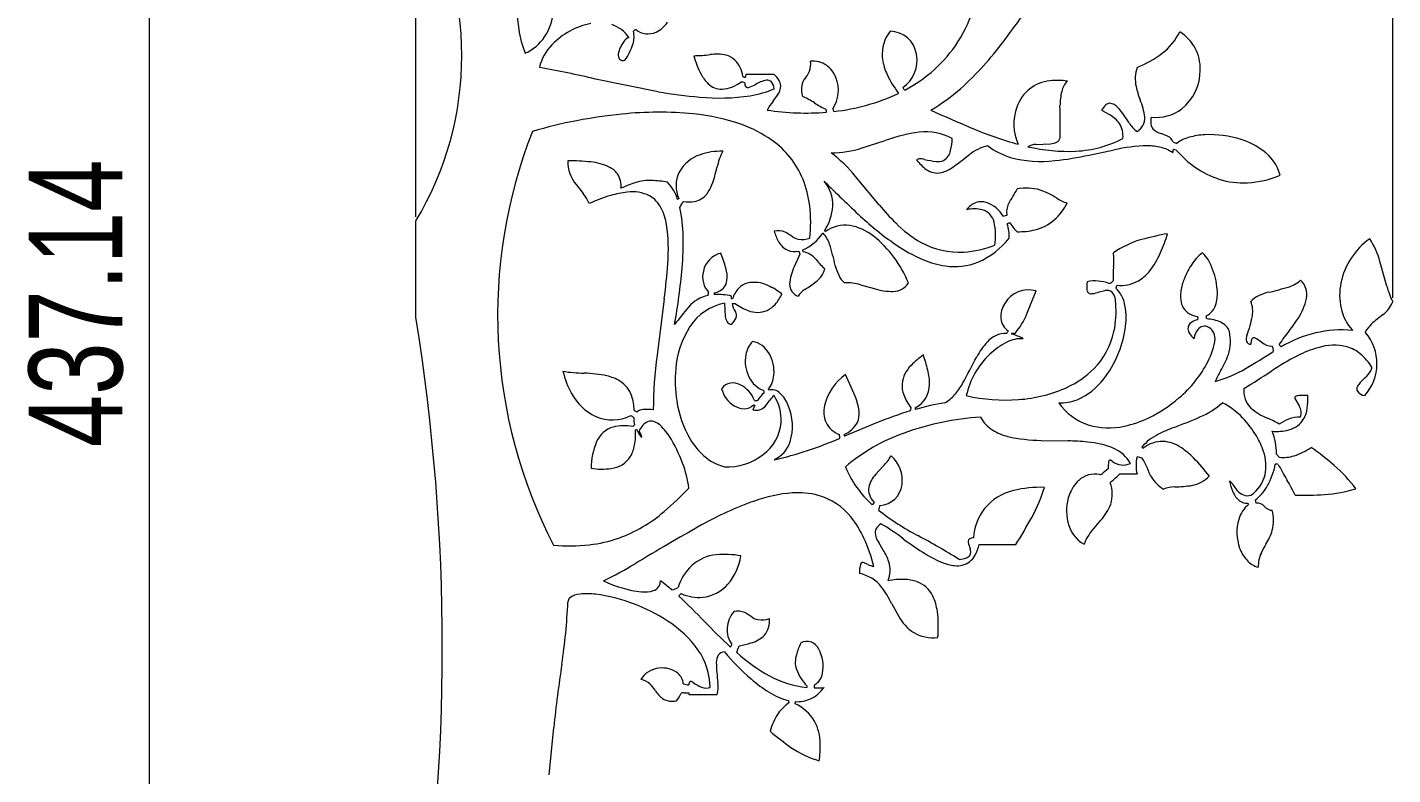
# Model space of a CAD drawing. Header units: millimetres. Extents: x 18 to 851, y 5 to 787.
# Drawn here: x 523.3 to 851.4, y 311.2 to 490.6 of the extents above; entities that cross this region are included whole.
import ezdxf

# ---------------------------------------------------------------- set-up
doc = ezdxf.new("R2010")
doc.units = ezdxf.units.MM
doc.styles.add('SLDTEXTSTYLE0', font='TXT', dxfattribs={"width": 0.75})
doc.dimstyles.new('SLDDIMSTYLE0', dxfattribs={"dimtxt": 22.5, "dimasz": 6, "dimexe": 0, "dimexo": 0.0625, "dimgap": 5.625, "dimtad": 1, "dimrnd": 1e-09, "dimzin": 12, "dimdsep": 46, "dimtxsty": 'SLDTEXTSTYLE0', "dimblk1": 'CLOSED', "dimblk2": 'CLOSED', "dimsah": 1, "dimcen": 0.09, "dimadec": 0, "dimazin": 3, "dimtfac": 1, "dimtofl": 0, "dimtmove": 0, "dimatfit": 3, "dimldrblk": 'CLOSED', "dimfxl": 0, "dimfrac": 2, "dimtolj": 1, "dimtzin": 12, "dimarcsym": 0})

# ---------------------------------------------------------------- blocks, each defined once
blk = doc.blocks.new('_CLOSED')
at = {"color": 0, "linetype": 'ByBlock', "lineweight": -2}
for p, q in [((-1, 0.166667), (0, 0)), ((-1, 0.166667), (-1, -0.166667)), ((0, 0), (-1, -0.166667)), ((0, 0), (-1, 0))]:
    blk.add_line(p, q, dxfattribs=at)
blk = doc.blocks.new('_D_2')
at = {"color": 7, "linetype": 'Continuous', "lineweight": 0}
for p, q in [((631.91, 675.37), (551.67, 675.37)), ((552.67, 238.23), (552.67, 675.37)), ((617.67, 238.23), (551.67, 238.23))]:
    blk.add_line(p, q, dxfattribs=at)
at = {"color": 7, "linetype": 'Continuous', "lineweight": 0, "xscale": 6, "yscale": 6}
for p, rotation in [((552.67, 675.37, 1.6), 90.0000000000004), ((552.67, 238.23, 1.6), 270.0000000000004)]:
    blk.add_blockref('_CLOSED', p, dxfattribs=dict(at, rotation=rotation))
at = {"color": 7, "linetype": 'Continuous', "lineweight": 0, "insert": (523.66, 389.84, 1.6), "char_height": 22.5, "attachment_point": 1, "rotation": 90, "style": 'SLDTEXTSTYLE0'}
blk.add_mtext('437.14', dxfattribs=at)
blk = doc.blocks.new('_D_3')
at = {"color": 7, "linetype": 'Continuous', "lineweight": 0}
for p, q in [((616.67, 445.12), (616.67, 758.37)), ((851.36, 425.71), (851.36, 758.37)), ((616.67, 757.37), (851.36, 757.37))]:
    blk.add_line(p, q, dxfattribs=at)
at = {"color": 7, "linetype": 'Continuous', "lineweight": 0, "xscale": 6, "yscale": 6, "rotation": 180.0000000000004}
blk.add_blockref('_CLOSED', (616.67, 757.37, 1.6), dxfattribs=at)
at = {"color": 7, "linetype": 'Continuous', "lineweight": 0, "xscale": 6, "yscale": 6}
blk.add_blockref('_CLOSED', (851.36, 757.37, 1.6), dxfattribs=at)
at = {"color": 7, "linetype": 'Continuous', "lineweight": 0, "insert": (682.68, 786.37, 1.6), "char_height": 22.5, "attachment_point": 1, "style": 'SLDTEXTSTYLE0'}
blk.add_mtext('234.69', dxfattribs=at)

msp = doc.modelspace()

# ---------------------------------------------------------------- linework, layer by layer
at = {"color": 7, "linetype": 'Continuous', "lineweight": 15}
for p, q in [((695.949, 479.303), (695.807, 478.6)), ((702.786, 479.303), (695.949, 479.303)), ((674.889, 475.153), (659.828, 478.221)), ((702.498, 472.868), (703.593, 474.34)), ((732.155, 475.501), (732.594, 474.775)), ((781.406, 470.758), (783.303, 469.664)), ((788.051, 467.666), (786.522, 469.914)), ((723.9, 461.669), (729.45, 463.454)), ((765.651, 462.509), (769.175, 462.677)), ((797.255, 464.508), (795.754, 465.114)), ((778.449, 459.953), (784.402, 461.196)), ((798.497, 460.503), (798.698, 461.4)), ((798.698, 461.4), (799.287, 461.24)), ((655.168, 452.855), (656.877, 450.719)), ((727.961, 448.018), (722.326, 454.827)), ((679.871, 449.495), (679.549, 449.322)), ((680.1, 447.401), (680.63, 448.323)), ((616.669, 421.024), (616.669, 444.123)), ((714.46, 441.225), (714.492, 441.21)), ((715.093, 441.617), (714.828, 441.783)), ((708.698, 436.887), (708.923, 436.136)), ((709.725, 436.753), (709.672, 437.183)), ((708.923, 436.136), (707.575, 433.09)), ((849.928, 428.465), (848.286, 434.425)), ((723.537, 428.805), (726.743, 427.907)), ((763.456, 421.841), (765.668, 427.32)), ((780.876, 427.093), (782.231, 427.412)), ((676.371, 425.458), (674.617, 411.9)), ((690.803, 424.398), (691.007, 421.183)), ((692.516, 425.398), (692.513, 426.107)), ((692.764, 425.416), (692.516, 425.398)), ((692.631, 424.348), (693.371, 424.349)), ((804.545, 420.94), (804.436, 420.378)), ((806.686, 420.598), (806.544, 421.106)), ((759.808, 416.949), (759.975, 417.281)), ((759.975, 417.281), (760.541, 417.066)), ((822.524, 413.655), (822.65, 412.77)), ((824.573, 413.904), (824.195, 414.344)), ((721.902, 402.75), (719.886, 407.291)), ((701.464, 403.489), (701.375, 403.713)), ((844.762, 406.527), (843.559, 405.316)), ((700.812, 399.862), (701.706, 401.105)), ((827.867, 401.477), (828.907, 399.764)), ((830.952, 402.179), (829.042, 402.201)), ((698.143, 399.88), (697.64, 398.761)), ((697.776, 399.981), (698.143, 399.88)), ((735.602, 399.295), (735.404, 398.517)), ((669.243, 395.185), (668.82, 394.737)), ((669.449, 393.909), (669.662, 394.11)), ((670.849, 392.612), (670.294, 393.633)), ((727.363, 395.645), (719.669, 392.424)), ((670.844, 392.272), (670.958, 392.229)), ((670.958, 392.229), (670.849, 392.612)), ((766.894, 391.448), (773.368, 391.321)), ((824.122, 387.38), (823.41, 388.121)), ((728.892, 385.204), (727.146, 383.292)), ((783.029, 384.582), (781.802, 383.643)), ((784.066, 386.395), (783.542, 386.674)), ((785.817, 383.379), (789.933, 383.379)), ((814.107, 379.352), (813.214, 380.595)), ((726.744, 376.535), (726.308, 376.001)), ((816.508, 376.401), (816.737, 376.041)), ((818.519, 376.323), (818.363, 377.162)), ((779.249, 369.915), (781.252, 372.27)), ((728.983, 365.073), (727.867, 366.893)), ((749.456, 366.62), (749.818, 365.475)), ((752.028, 366.476), (760.839, 366.476)), ((725.244, 361.666), (724.389, 362.032)), ((731.003, 352.222), (732.703, 349.115)), ((693.786, 340.464), (694.129, 341.53)), ((710.643, 332.474), (710.569, 332.099)), ((681.063, 330.842), (682.242, 330.785)), ((682.242, 330.785), (682.258, 330.396)), ((682.258, 330.396), (689.094, 330.396)), ((706.179, 328.957), (706.309, 328.401)), ((707.782, 328.204), (707.854, 328.705)), ((648.711, 311.159), (649.821, 322.524))]:
    msp.add_line(p, q, dxfattribs=at)
for centre, radius, start, end in [((550.704, 483.882), 77.02, 328.92165, 31.07835), ((717.266, 505.9), 35.098, 327.6653, 358.43302), ((937.49, 530.48), 298.849, 185.88477, 187.76383), ((419.968, 741.314), 422.748, 323.0709, 324.64839), ((635.543, 496.076), 14.327, 327.32093, 354.43105), ((663.95, 493.351), 22.801, 188.176, 203.03144), ((662.212, 474.16), 17.754, 101.3188, 136.2769), ((661.155, 483.578), 8.139, 34.65026, 71.46706), ((663.612, 488.323), 5.496, 342.51197, 14.40853), ((669.798, 488.964), 1.128, 101.89063, 139.89405), ((672.498, 493.872), 4.803, 232.37293, 293.18445), ((671.49, 495.584), 6.779, 295.31965, 326.95089), ((737.611, 484.173), 8.909, 141.76144, 184.78877), ((730.51, 483.17), 6.517, 8.84835, 89.08755), ((787.181, 495.944), 14.506, 307.26627, 333.88371), ((794.738, 480.727), 10.387, 358.10468, 58.22885), ((638.323, 494.641), 11.216, 294.45393, 325.82477), ((656.761, 478.811), 10.608, 134.08291, 168.0243), ((672.098, 482.996), 6.887, 142.43028, 170.12737), ((668.7, 485.956), 2.405, 110.7015, 148.98332), ((655.526, 490.822), 13.959, 324.52821, 342.70223), ((718.158, 506.075), 34.444, 297.62495, 326.6254), ((696.118, 533.049), 76.87, 312.03083, 323.49209), ((666.743, 483.893), 1.458, 168.7573, 216.90596), ((666.506, 484.074), 1.407, 228.67885, 286.02744), ((682.933, 520.26), 36.445, 270.82163, 277.05562), ((705.141, 489.763), 22.485, 195.32828, 207.47405), ((688.897, 472.889), 11.301, 78.20988, 97.56529), ((690.079, 479.392), 4.696, 46.21881, 76.103), ((687.753, 477.591), 7.618, 9.73919, 42.9663), ((707.165, 481.686), 4.374, 338.78329, 10.61722), ((712.069, 476.782), 5.741, 55.7066, 96.04502), ((740.739, 484.579), 12.061, 185.46848, 203.87853), ((729.16, 482.712), 7.926, 304.44877, 10.6196), ((780.117, 505.506), 26.394, 291.87508, 306.90023), ((594.564, 197.632), 288.08, 76.90607, 79.63716), ((693.249, 483.585), 9.084, 207.50996, 225.5537), ((698.619, 474.776), 6.153, 30.40293, 47.37146), ((705.774, 482.502), 5.972, 322.73102, 336.31612), ((711.507, 476.241), 6.507, 21.04929, 54.30163), ((749.578, 488.464), 21.716, 203.81252, 216.64948), ((797.961, 478.287), 8.461, 161.20851, 192.7925), ((793.225, 480.333), 11.894, 308.71607, 0.24644), ((690.142, 480.359), 4.606, 225.04381, 271.07048), ((689.538, 484.403), 8.677, 274.55913, 306.74129), ((694.813, 474.62), 2.832, 72.28172, 91.70838), ((695.95, 479.553), 0.963, 224.35138, 261.45008), ((696.974, 477.177), 1.307, 173.8095, 218.47347), ((696.408, 476.9), 0.705, 229.55965, 282.19383), ((695.283, 481.731), 5.665, 282.99499, 300.52123), ((693.083, 498.476), 24.586, 279.09312, 293.24349), ((702.303, 470.174), 7.858, 99.90776, 121.82152), ((701.082, 476.478), 1.443, 45.83557, 95.21819), ((699.864, 475.596), 2.936, 5.64728, 40.76312), ((700.64, 476.551), 3.689, 323.16561, 1.0846), ((701.288, 476.354), 3.052, 5.01312, 30.20569), ((714.673, 475.683), 5.375, 165.39708, 198.42178), ((715.414, 474.87), 6.325, 140.59389, 159.95248), ((710.082, 475.511), 8.102, 326.70222, 22.24663), ((735.142, 476.854), 1.645, 204.34331, 231.98735), ((717.18, 510.503), 46.025, 300.27987, 311.34637), ((769.923, 468.442), 9.386, 95.5417, 161.05897), ((770.91, 462.219), 15.68, 81.62438, 96.93402), ((776.848, 474.134), 5.128, 135.4497, 167.55207), ((811.461, 481.191), 22.269, 192.38759, 200.88165), ((694.022, 584.5), 111.007, 260.07528, 265.27191), ((689.569, 523.815), 50.165, 264.62731, 278.48236), ((712.234, 464.775), 12.66, 140.26466, 151.79859), ((703.929, 459.537), 15.511, 56.7752, 68.65852), ((724.735, 491.129), 22.316, 236.53156, 244.68627), ((711.999, 518.304), 48.155, 276.12037, 295.3203), ((786.822, 471.683), 15.397, 166.6469, 179.52988), ((783.556, 470.645), 1.75, 94.51686, 130.19919), ((783.257, 469.764), 2.631, 38.41678, 86.48506), ((776.847, 467.281), 15.044, 6.79307, 23.38965), ((677.645, 352.765), 117.582, 95.6002, 106.28408), ((675.077, 384.167), 86.081, 84.486, 95.93866), ((678.677, 421.135), 48.938, 70.52362, 84.52164), ((710.419, 531.946), 61.898, 261.31927, 274.55379), ((713.63, 470.277), 1.703, 358.88994, 23.46956), ((718.433, 471.373), 1.61, 191.08227, 216.15226), ((931.91, 894.302), 464.834, 245.6679, 246.99152), ((772.039, 467.448), 11.713, 159.82089, 204.75442), ((114.165, 462.86), 657.321, 0.10447, 0.780117), ((785.378, 468.485), 4.576, 130.17591, 150.22943), ((779.782, 463.216), 7.347, 36.36644, 61.36052), ((776.298, 462.849), 12.428, 34.64506, 43.46702), ((794.477, 479.296), 10.307, 263.83582, 306.89281), ((684.96, 439.197), 29.814, 54.53824, 70.33468), ((785.63, 549.922), 90.675, 247.0142, 254.50264), ((780.978, 464.571), 5.594, 353.32729, 32.44621), ((793.415, 470.769), 6.198, 210.05108, 236.02127), ((788.028, 468.864), 3.763, 300.7494, 2.99571), ((797.671, 467.967), 4.435, 165.89144, 187.67974), ((795.498, 467.709), 2.247, 188.55531, 219.43531), ((796.969, 469.467), 4.52, 224.80868, 254.40156), ((756.625, 421.584), 120.303, 158.52325, 207.36449), ((689.845, 446.019), 21.424, 22.54446, 54.59543), ((742.37, 428.149), 37.594, 97.24639, 110.10183), ((739.187, 452.331), 13.205, 61.36793, 96.77738), ((733.603, 463.979), 11.912, 345.74248, 359.72146), ((768.809, 466.815), 4.155, 275.04974, 295.85281), ((769.84, 464.634), 1.743, 296.62374, 340.69799), ((773.816, 488.788), 27.93, 272.97808, 297.08673), ((796.249, 462.189), 2.528, 20.27897, 66.55111), ((799.524, 464.742), 1.904, 241.67418, 270.93797), ((804.716, 455.753), 8.766, 105.04348, 126.07173), ((807.039, 447.848), 17.003, 92.63044, 105.68695), ((807.442, 440.523), 24.339, 72.01507, 92.78746), ((809.478, 446.339), 18.179, 54.01898, 72.45705), ((687.721, 451.593), 8.879, 107.99236, 151.23174), ((689.873, 446.082), 14.789, 87.9711, 109.32573), ((705.745, 453.215), 17.148, 153.51915, 167.41504), ((716.286, 485.917), 25.415, 270.38978, 287.43315), ((694.058, 431.476), 36.666, 39.55877, 52.34141), ((741.785, 461.66), 3.418, 299.20462, 349.64428), ((671.454, 559.308), 126.369, 305.9242, 308.18157), ((757.073, 450.538), 12.057, 104.47365, 128.48821), ((764.591, 475.981), 17.335, 232.58913, 252.99326), ((766.83, 485.657), 27.251, 254.44287, 277.08881), ((765.785, 458.338), 4.173, 91.82972, 119.50318), ((773.299, 502.233), 41.385, 256.63031, 272.72519), ((761.844, 536.207), 78.041, 276.14115, 282.28461), ((793.387, 421.004), 41.184, 91.40207, 102.60029), ((792.463, 448.496), 13.681, 76.2247, 90.35203), ((793.779, 453.919), 8.1, 54.37136, 76.12894), ((817.019, 476.101), 23.136, 219.96812, 251.33124), ((814.028, 452.327), 10.661, 15.28261, 54.90245), ((661.847, 458.348), 8.647, 178.45977, 219.43612), ((653.74, 415.229), 43.355, 83.41195, 90.71034), ((657.382, 444.862), 13.501, 64.72272, 84.33665), ((660.753, 452.203), 5.425, 36.86732, 63.81071), ((652.008, 465.419), 37.957, 340.64993, 347.11017), ((737.723, 457.919), 1.154, 87.44648, 130.76758), ((745.604, 465.362), 10.849, 217.25845, 234.5307), ((737.712, 453.996), 5.077, 76.32156, 89.29847), ((744.017, 477.911), 19.656, 254.94945, 263.1476), ((741.987, 460.125), 4.487, 233.33557, 283.00481), ((742.033, 461.893), 3.517, 264.09628, 293.81395), ((740.895, 463.602), 8.125, 284.99163, 305.35455), ((660.891, 452.591), 5.087, 353.25817, 34.30344), ((687.928, 399.827), 56.61, 109.00875, 112.85257), ((672.882, 442.301), 11.559, 87.85614, 107.06947), ((672.391, 426.505), 27.361, 80.02564, 88.06717), ((669.322, 446.109), 10.72, 17.44144, 43.24328), ((686.645, 452.609), 7.456, 154.09997, 204.68479), ((680.132, 455.636), 8.181, 321.77218, 340.03207), ((686.721, 444.891), 24.742, 6.72168, 22.18187), ((1055.067, 799.014), 484.851, 225.42046, 226.85875), ((708.349, 448.1), 8.483, 357.2441, 41.01219), ((815.502, 472.635), 19.369, 252.30068, 272.86145), ((815.149, 476.47), 23.218, 273.25782, 293.24504), ((648.522, 444.01), 10.716, 23.74898, 38.76001), ((675.328, 410.611), 41.369, 106.62622, 114.26068), ((669.643, 429.792), 21.362, 95.90821, 106.73674), ((668.71, 441.985), 9.144, 63.40822, 97.96095), ((669.332, 444.048), 7.031, 26.6692, 60.40934), ((682.735, 453.677), 4.925, 280.06252, 320.93318), ((797.282, 428.274), 43.116, 146.90928, 152.3764), ((763.374, 440.353), 11.673, 73.6224, 100.93976), ((760.385, 433.559), 19.058, 57.74151, 70.75818), ((780.252, 465.898), 18.899, 239.13818, 247.83917), ((663.454, 441.071), 13.62, 9.09647, 26.76133), ((645.862, 439.949), 35.039, 0.81334, 12.27985), ((681.553, 447.997), 0.979, 127.42042, 160.57339), ((682.107, 457.204), 8.507, 262.23915, 280.07702), ((676.41, 443.719), 35.12, 353.90984, 6.65197), ((704.948, 448.408), 11.896, 326.15721, 356.54953), ((775.952, 487.944), 62.428, 219.75866, 225.19748), ((753.05, 443.691), 5.177, 110.06337, 142.6832), ((750.828, 438.716), 8.332, 76.53824, 103.15036), ((752.56, 444.644), 4.116, 73.66073, 108.21731), ((751.661, 442.94), 4.034, 13.31991, 74.07854), ((751.253, 441.389), 7.615, 30.05435, 71.11406), ((762.631, 446.343), 4.037, 151.57188, 192.54169), ((760.764, 454.693), 13.871, 312.11454, 333.00215), ((636.746, 437.272), 40.595, 355.17679, 8.43149), ((719.781, 435.116), 8.015, 81.86226, 125.79477), ((718.78, 430.669), 12.564, 51.3832, 80.2173), ((775.092, 500.913), 75.891, 227.19672, 235.25547), ((752, 463.513), 28.216, 224.74889, 240.35473), ((741.792, 440.622), 14.172, 350.50272, 13.24604), ((758.911, 443.275), 2.203, 95.75459, 118.95253), ((759.645, 441.783), 1.898, 96.98488, 119.32941), ((751.751, 440.728), 7.473, 354.35594, 21.26478), ((766.414, 447.687), 8.072, 209.86165, 229.38315), ((762.834, 452.698), 11.004, 283.57767, 311.08277), ((608.56, 438.958), 72.354, 355.11217, 1.17818), ((703.686, 437.53), 4.268, 66.25068, 102.17358), ((712.406, 444.135), 9.923, 194.19503, 210.20579), ((697.553, 426.895), 16.526, 54.373, 61.63429), ((709.446, 443.86), 4.197, 237.31509, 257.49581), ((709.482, 445.364), 5.68, 260.42679, 289.00283), ((705.169, 447.373), 11.141, 293.8426, 326.50711), ((709.414, 436.367), 7.017, 17.97844, 43.63857), ((709.294, 418.823), 27.74, 22.06859, 51.34444), ((744.182, 451.757), 19.067, 293.27581, 321.90486), ((761.642, 457.656), 16.104, 268.28124, 283.55833), ((797.72, 416.66), 23.963, 106.11866, 124.14256), ((813.604, 354.002), 88.594, 100.62689, 104.73674), ((754.722, 454.133), 44.502, 336.75342, 342.93849), ((855.803, 425.8), 17.233, 125.33835, 168.47623), ((830.011, 429.452), 18.939, 15.22209, 33.33078), ((691.294, 430.879), 5.68, 104.05575, 167.80846), ((661.908, 424.741), 30.332, 15.51353, 22.58151), ((708.065, 441.5), 4.847, 209.0971, 245.26984), ((707.696, 441.132), 4.361, 247.65512, 283.28573), ((708.527, 431.222), 5.66, 40.38255, 77.77691), ((653.28, 419.08), 65.751, 12.64416, 17.20893), ((753.217, 469.409), 37.537, 235.28534, 247.14825), ((747.105, 455.22), 18.588, 240.82526, 273.79025), ((746.473, 463.219), 26.612, 274.00829, 290.44492), ((766.766, 434.652), 17.601, 354.88394, 6.00384), ((778.363, 443.842), 18.72, 320.56782, 337.13563), ((811.325, 428.539), 9.742, 125.47139, 149.84183), ((799.621, 430.066), 8.812, 19.30273, 46.63576), ((538.583, 443.256), 138.932, 352.64009, 356.1216), ((717.19, 428.314), 10.735, 153.581, 176.4829), ((723.419, 442.617), 13.102, 216.14442, 229.74455), ((730.905, 436.927), 13.904, 194.38606, 204.74078), ((747.144, 455.159), 22.047, 247.3126, 261.49422), ((746.165, 448.233), 15.052, 261.27727, 291.64039), ((812.259, 430.523), 28.078, 174.76848, 181.64567), ((818.308, 423.568), 18.295, 147.36765, 159.86975), ((526.132, 446.598), 155.134, 349.85425, 354.89487), ((691.606, 430.685), 6.026, 166.62841, 193.48875), ((688.15, 430.237), 3.298, 321.98903, 352.39353), ((683.668, 430.619), 7.795, 353.96526, 16.65712), ((708.626, 434.674), 6.652, 308.85393, 341.98887), ((723.623, 433.545), 5.875, 204.51096, 227.04628), ((779.899, 420.78), 8.956, 68.37984, 102.44007), ((781.971, 432.215), 3.344, 291.54914, 311.62762), ((785.163, 438.361), 9.986, 299.70517, 320.07535), ((813.269, 425.344), 12.952, 159.57585, 172.60731), ((791.486, 426.238), 17.778, 4.73187, 22.28139), ((824.385, 435.026), 7.016, 287.97784, 313.64121), ((825.722, 426.385), 4.999, 349.96661, 45.46416), ((689.785, 430.184), 4.139, 192.63253, 228.11405), ((685.106, 427.023), 1.917, 336.8647, 2.38474), ((688.727, 426.655), 0.392, 152.27211, 206.80935), ((689.08, 411.073), 15.421, 77.13858, 92.61317), ((687.543, 431.02), 4.266, 281.31131, 318.71834), ((699.177, 423.445), 6.708, 137.4975, 162.91726), ((697.525, 424.849), 4.543, 105.92149, 136.46723), ((697.908, 421.845), 7.551, 63.58859, 102.4615), ((695.035, 414.532), 15.393, 51.71908, 66.12185), ((695.728, 430.405), 9.621, 318.89983, 336.80423), ((709.576, 428.971), 3.101, 179.97485, 249.41819), ((714.127, 421.962), 6.977, 125.08786, 143.95348), ((679.652, 475.395), 56.618, 302.55191, 305.83484), ((720.376, 418.326), 10.945, 73.21275, 93.96094), ((731.167, 441.536), 14.329, 252.0149, 270.79959), ((731.211, 431.747), 4.542, 271.97349, 326.58259), ((763.82, 421.009), 6.577, 73.67572, 149.74068), ((783.316, 428.298), 5.485, 167.0667, 187.80167), ((778.91, 427.67), 1.036, 186.491, 285.9239), ((777.543, 436.895), 10.353, 279.17627, 288.77561), ((782.683, 425.428), 2.035, 50.66791, 102.81793), ((782.398, 425.412), 2.238, 16.65108, 45.27873), ((786.251, 427.757), 1.44, 138.00811, 169.11258), ((779.36, 422.486), 7.792, 9.8864, 45.34481), ((786.133, 436.919), 8.254, 263.37431, 298.81608), ((806.196, 426.031), 5.854, 170.36974, 208.15216), ((799.222, 426.789), 10.024, 345.81152, 5.24408), ((824.945, 413.536), 13.904, 104.38486, 114.73965), ((807.101, 491.151), 65.741, 282.64289, 287.20847), ((853.107, 426.3), 14.492, 168.28094, 192.42359), ((872.924, 435.06), 23.923, 196.00212, 205.6378), ((790.641, 333.13), 141.138, 140.21632, 142.38645), ((688.834, 417.712), 8.78, 102.93823, 139.26147), ((693.436, 411.617), 13.049, 101.63958, 146.791), ((698.316, 425.505), 5.802, 191.50101, 213.04508), ((700.727, 433.996), 12.131, 232.67462, 249.86561), ((698.61, 427.915), 5.813, 294.81278, 318.71825), ((763.172, 421.111), 5.97, 147.44882, 183.74906), ((762.037, 422.336), 22.862, 348.00337, 5.17502), ((778.789, 424.288), 6.018, 1.05012, 17.06468), ((770.963, 420.799), 16.356, 350.54752, 10.65661), ((804.906, 425.822), 4.637, 213.40201, 264.85057), ((804.763, 425.248), 4.276, 294.6887, 347.63435), ((821.563, 420.818), 5.874, 114.50975, 137.04606), ((811.426, 422.409), 6.316, 350.19641, 22.44897), ((818.167, 427.979), 12.718, 325.33556, 348.82655), ((850.481, 425.753), 11.81, 192.57345, 221.90646), ((844.697, 427.302), 7.146, 307.86296, 338.72295), ((125.015, 341.642), 498.021, 350.82822, 9.17178), ((693.987, 421.476), 2.994, 185.61125, 211.65189), ((692.659, 420.745), 1.481, 214.51646, 264.33819), ((687.558, 423.816), 6.724, 317.46129, 334.36286), ((692.31, 421.481), 1.43, 336.36229, 36.98782), ((698.76, 428.151), 5.969, 248.27428, 292.54766), ((761.095, 421.018), 3.893, 184.39172, 237.71073), ((747.833, 428.101), 16.831, 319.0278, 338.16468), ((805.434, 416.04), 4.452, 102.95166, 123.03246), ((804.363, 421.039), 0.207, 331.38177, 52.27139), ((806.736, 421.23), 0.228, 144.64986, 212.95995), ((806.507, 412.305), 8.295, 64.62442, 88.75889), ((785.036, 427.962), 33.28, 340.22074, 348.51204), ((793.984, 443.186), 41.277, 322.01006, 327.0664), ((881.155, 378.454), 53.809, 126.58631, 130.40297), ((700.913, 406.917), 21.88, 147.21663, 175.62576), ((758.43, 411.21), 5.905, 88.38253, 138.98344), ((757.578, 418.258), 1.532, 311.66997, 339.74933), ((757.28, 406.472), 10.777, 60.50076, 76.43655), ((766.725, 421.393), 18.081, 315.05405, 347.83726), ((761.422, 422.165), 25.992, 322.16907, 351.03206), ((803.873, 418.279), 1.726, 120.11972, 183.01591), ((804.604, 418.456), 2.469, 186.2455, 213.05382), ((807.625, 420.363), 6.041, 212.58306, 228.30536), ((807.55, 415.515), 3.958, 139.30765, 175.11158), ((806.162, 416.719), 2.12, 66.02783, 139.51513), ((805.912, 416.317), 2.59, 31.62103, 64.58835), ((804.409, 415.404), 4.348, 5.91583, 31.48478), ((808.497, 416.243), 3.885, 19.84331, 66.26478), ((800.69, 415.346), 11.674, 343.62251, 10.93744), ((819.042, 415.702), 2.868, 159.63505, 190.17142), ((875.46, 378.476), 62.773, 141.23508, 144.90441), ((839.289, 389.275), 28.691, 85.19626, 120.85744), ((836.046, 409.866), 11.519, 318.14288, 40.78908), ((850.954, 414.386), 6.878, 132.82877, 154.09458), ((702.235, 410.835), 6.404, 136.94741, 169.53265), ((696.469, 409.551), 5.759, 28.64919, 79.11969), ((767.004, 403.165), 17.66, 137.54309, 151.89497), ((765.665, 400.77), 15.875, 116.16865, 134.37296), ((762.146, 408.294), 7.571, 86.65592, 117.3746), ((790.917, 418.536), 18.018, 332.92954, 351.43347), ((817.148, 415.557), 0.997, 201.26905, 276.62352), ((821.486, 414.3), 4.231, 161.93165, 176.3909), ((818.011, 415.542), 0.552, 76.594, 172.64073), ((814.894, 408.987), 7.798, 50.34012, 65.41143), ((822.648, 418.61), 4.562, 232.4995, 266.65488), ((822.002, 413.695), 0.523, 355.56774, 43.55941), ((824.281, 414.512), 0.189, 163.27263, 242.97728), ((841.377, 386.373), 28.468, 106.34449, 116.91949), ((837.237, 401.711), 12.59, 75.39733, 107.9079), ((837.742, 405.045), 9.243, 50.91972, 73.21744), ((783.576, 397.793), 109.868, 172.62271, 179.49498), ((704.256, 410.487), 8.454, 169.70431, 206.43962), ((694.185, 407.933), 8.545, 354.24339, 30.82932), ((750.78, 394.744), 21.085, 125.28885, 135.78854), ((694.195, 396.928), 46.879, 14.05308, 18.69509), ((368.402, 611.548), 432.126, 331.46069, 332.42082), ((768.086, 397.855), 19.653, 133.47461, 167.2897), ((781.445, 423.586), 28.751, 310.20244, 332.55975), ((793.892, 418.337), 19.063, 327.74575, 340.759), ((700.132, 603.94), 227.061, 300.72171, 302.65515), ((858.155, 353.466), 65.405, 116.97314, 123.25438), ((835.526, 402.482), 12.63, 31.15251, 50.44391), ((670.209, 411.942), 18.598, 192.13135, 209.80266), ((658.218, 448.46), 40.898, 261.29265, 268.44548), ((656.129, 376.094), 31.498, 78.23076, 88.21947), ((660.346, 396.818), 10.35, 58.75076, 77.68113), ((709.04, 405.721), 30.08, 174.53573, 189.12489), ((696.069, 407.719), 6.649, 322.95304, 354.45857), ((727.591, 396.713), 13.087, 126.06708, 166.43628), ((740.653, 404.22), 7.223, 133.6512, 173.63558), ((726.635, 404.959), 13.46, 359.59137, 14.42211), ((763.776, 424.506), 22.367, 295.09755, 314.74652), ((800.169, 435.983), 31.57, 285.74106, 300.36945), ((826.234, 398.472), 18.895, 149.14218, 157.84478), ((741.483, 527.819), 144.387, 300.87129, 304.03133), ((839.644, 412.219), 7.654, 311.95695, 327.77231), ((844.833, 408.918), 1.505, 328.75385, 3.72566), ((662.127, 399.927), 6.769, 18.55678, 57.98683), ((692.816, 402.001), 3.253, 99.83651, 145.34586), ((696.383, 405.291), 6.407, 192.98824, 239.42218), ((692.769, 401.188), 4.051, 62.77205, 97.21844), ((691.632, 398.695), 6.789, 20.24667, 63.86092), ((702.368, 409.27), 6.227, 204.14105, 250.75706), ((702.182, 400.783), 2.8, 46.20271, 104.86202), ((739.951, 404.644), 6.487, 176.67183, 200.65433), ((733.787, 404.883), 6.307, 296.92601, 359.81558), ((732.272, 414.086), 18.135, 319.68852, 330.27525), ((759.221, 434.655), 33.49, 273.81239, 294.7892), ((769.342, 415.697), 15.771, 293.1654, 323.07952), ((821.556, 403.428), 6.004, 175.60445, 224.75226), ((843.852, 403.8), 1.14, 145.88251, 210.55882), ((846.901, 402.16), 4.597, 136.6328, 150.27865), ((665.48, 408.866), 12.97, 208.39483, 244.46034), ((658.059, 398.564), 11.059, 0.69496, 18.54459), ((704.878, 404.759), 25.819, 188.48165, 210.34849), ((698.469, 402.63), 1.653, 253.56878, 280.05443), ((704.889, 397.449), 7.087, 130.0316, 149.9078), ((699.511, 403.11), 0.852, 344.04277, 19.26389), ((705.049, 398.863), 4.026, 124.52601, 146.15673), ((693.449, 396.32), 11.007, 356.96512, 32.15975), ((698.829, 397.037), 7.826, 20.64686, 47.46388), ((708.951, 396.608), 14.334, 7.09108, 25.3694), ((744.982, 406.585), 11.88, 200.85377, 217.85166), ((753.868, 338.44), 62.844, 99.23141, 105.85445), ((740.028, 407.449), 7.926, 298.30619, 320.00197), ((758.264, 442.799), 41.682, 257.03761, 274.38108), ((771.686, 410.87), 10.415, 266.95438, 291.75685), ((782.53, 408.268), 13.809, 214.38198, 251.81725), ((778.627, 426.288), 32.637, 295.65223, 310.91734), ((797.566, 414.86), 19.31, 292.82736, 311.82479), ((803.148, 385.694), 16.479, 42.54884, 63.72402), ((828.205, 401.676), 0.392, 97.92941, 210.40742), ((829.09, 398.91), 3.291, 90.83199, 106.57222), ((817.573, 401.164), 13.418, 351.1343, 4.33748), ((845.279, 405.281), 3.169, 220.55137, 258.10261), ((663.847, 406.503), 10.144, 247.02839, 296.02984), ((667.603, 395.658), 1.865, 40.1707, 68.09136), ((670.268, 399.935), 1.689, 227.07401, 254.5429), ((671.579, 395.709), 3.138, 95.42217, 124.1393), ((672.233, 389.931), 8.953, 80.49057, 96.09335), ((695.672, 403.699), 4.679, 237.00271, 268.10283), ((695.539, 402.111), 3.089, 269.58869, 316.39348), ((698.391, 401.717), 3.05, 255.74534, 322.53135), ((694.263, 394.853), 12.877, 343.12048, 22.57776), ((721.163, 398.306), 6.465, 166.80254, 203.0829), ((718.078, 397.869), 5.123, 335.6313, 5.70021), ((763.648, 306.757), 96.009, 107.10818, 112.20589), ((757.251, 327.614), 69.611, 94.05231, 109.5531), ((737.046, 399.134), 0.422, 162.63967, 214.80331), ((759.605, 400.876), 8.217, 207.7366, 238.15071), ((753.092, 517.677), 131.333, 290.37843, 293.30831), ((826.25, 409.452), 13.613, 228.84893, 248.58164), ((828.923, 389.927), 7.132, 87.42793, 111.47013), ((825.85, 398.007), 3.525, 344.27029, 29.88321), ((823.472, 400.231), 7.445, 331.66468, 351.2369), ((665.787, 388.707), 6.175, 105.97551, 156.87508), ((666.66, 384.271), 10.687, 78.33814, 103.92723), ((673.375, 396.566), 4.357, 176.11638, 198.47588), ((654.299, 393.018), 15.176, 349.58084, 3.36661), ((675.927, 396.839), 6.834, 203.53555, 221.93642), ((674.796, 391.767), 4.874, 125.44397, 157.47626), ((673.125, 393.914), 2.158, 77.52968, 122.37703), ((672.7, 392.345), 3.783, 51.30825, 76.36402), ((667.608, 386.221), 11.747, 31.74348, 50.59635), ((693.694, 396.7), 10.79, 306.46398, 354.88449), ((720.544, 398.387), 5.936, 206.14678, 249.47457), ((717.093, 398.781), 6.41, 292.47769, 331.83381), ((761.994, 404.882), 12.881, 238.52827, 256.25407), ((783.097, 411.381), 16.95, 253.27884, 282.77951), ((781.478, 420.245), 25.954, 281.93652, 295.7545), ((812.447, 358.836), 38.236, 110.87128, 117.20651), ((798.011, 380.139), 24.027, 30.96574, 44.02349), ((810.932, 372.819), 26.099, 59.65694, 66.64159), ((823.442, 405.677), 12.087, 265.08842, 283.99687), ((810.61, 388.64), 12.81, 357.68131, 22.94299), ((831.044, 385.468), 12.063, 113.09413, 125.05337), ((825.053, 399.506), 5.711, 283.28358, 330.53892), ((676.331, 384.369), 17.576, 157.37054, 178.6678), ((650.282, 375.009), 32.382, 19.82756, 32.48663), ((697.018, 400.288), 16.778, 210.73464, 228.37384), ((684.27, 470.076), 85.309, 282.52271, 293.63866), ((699.816, 393.253), 7.099, 294.5681, 342.46179), ((715.793, 392.336), 2.714, 351.29344, 10.43586), ((720.271, 392.833), 0.728, 178.00801, 214.17334), ((749.341, 350.224), 45.658, 109.69427, 130.21895), ((767.126, 428.264), 36.817, 257.14131, 269.63883), ((772.142, 330.985), 60.348, 84.37056, 88.83623), ((776.468, 370.867), 20.238, 67.60162, 85.48258), ((799.997, 382.46), 11.537, 115.8566, 140.43537), ((796.092, 383.833), 7.37, 89.64667, 128.22772), ((795.626, 382.6), 8.618, 54.76546, 86.59808), ((803.063, 383.107), 18.168, 18.22655, 31.13824), ((662.866, 390.992), 6.344, 276.85531, 326.87779), ((661.326, 391.706), 8.028, 328.61633, 349.71791), ((693.961, 396.844), 12.172, 228.35977, 254.96604), ((691.388, 399.45), 14.374, 267.66927, 307.34207), ((720.021, 394.163), 12.608, 314.71957, 329.21962), ((725.783, 381.837), 7.759, 352.28315, 49.19946), ((780.83, 381.542), 8.707, 30.17683, 67.37184), ((798.47, 385.398), 8.772, 166.1065, 193.30856), ((788.96, 381.734), 5.856, 67.73938, 80.22522), ((791.545, 390.24), 0.618, 224.33447, 268.7564), ((783.041, 381.637), 9.831, 21.66364, 34.13453), ((790.023, 373.878), 18.98, 44.74716, 56.14073), ((773.939, 357.983), 41.593, 36.65831, 44.70009), ((810.434, 385.307), 10.481, 348.10627, 19.40427), ((824.947, 396.915), 9.571, 265.05537, 286.54232), ((823.416, 401.529), 14.431, 287.15235, 305.40853), ((786.875, 326.648), 77.461, 49.35176, 54.57259), ((661.454, 399.785), 15.247, 259.82211, 278.17936), ((657.912, 377.06), 24.518, 6.79314, 21.36516), ((742.759, 394.509), 24.762, 202.36279, 228.36783), ((790.283, 385.182), 7.279, 170.59313, 184.72623), ((783.417, 386.385), 0.315, 66.6077, 182.43018), ((786.597, 389.638), 4.115, 232.02879, 295.30815), ((808.389, 390.937), 17.175, 199.28216, 209.05238), ((806.725, 388.75), 16.701, 330.73668, 349.61267), ((823.409, 384.529), 1.236, 67.54994, 101.9744), ((879.598, 414.075), 62.539, 207.0118, 210.87005), ((814.914, 359.621), 34.18, 36.24926, 49.00764), ((732.029, 378.695), 6.706, 136.72538, 167.20646), ((727.806, 381.505), 5.709, 273.71421, 352.86373), ((781.748, 375.573), 8.547, 132.87809, 160.64685), ((779.783, 377.638), 5.697, 78.12565, 132.52721), ((780.653, 384.854), 1.669, 280.40228, 313.49998), ((783.945, 381.123), 0.465, 120.9273, 169.38825), ((776.282, 378.48), 7.705, 342.20433, 20.74097), ((771.089, 397.998), 20.752, 307.44521, 315.213), ((801.397, 387.807), 9.565, 213.00314, 237.52409), ((798.14, 413.885), 33.63, 271.48245, 278.50177), ((801.51, 388.797), 8.328, 281.08832, 314.09337), ((825.201, 384.315), 13.314, 191.46267, 202.98774), ((809.871, 378.353), 4.025, 33.84417, 55.47707), ((812.489, 385.225), 8.46, 304.49009, 345.78637), ((812.152, 385.446), 10.354, 306.85728, 332.00262), ((772.239, 349.899), 62.539, 27.0118, 30.87005), ((621.137, 438.837), 84.865, 310.55945, 316.07145), ((709.795, 343.941), 34.986, 94.41465, 109.69194), ((708.449, 359.884), 18.987, 75.08067, 94.06827), ((709.181, 363.437), 15.366, 38.39543, 74.3071), ((729.129, 379.597), 3.686, 170.90357, 198.27852), ((731.027, 380.319), 5.716, 199.18375, 221.45784), ((763.239, 366.764), 12.969, 103.33936, 140.21538), ((766.567, 354.512), 25.661, 87.52303, 104.25663), ((731.893, 390.925), 37.37, 331.20788, 343.23969), ((784.401, 374.475), 11.415, 159.86207, 193.50642), ((799.641, 369.568), 10.717, 93.37769, 108.38749), ((817.825, 381.004), 5.234, 201.14849, 231.45729), ((816.529, 381.208), 3.051, 217.46819, 284.25042), ((829.898, 455.785), 77.507, 268.56441, 273.78227), ((832.55, 412.546), 34.188, 274.12649, 286.88225), ((653.717, 400.424), 34.498, 289.81073, 310.93384), ((726.596, 296.987), 84.855, 109.68997, 119.1094), ((731.746, 374.017), 3.994, 153.36511, 170.05939), ((768.078, 426.443), 65.559, 232.10689, 241.98623), ((763.451, 367.262), 12.823, 142.53114, 176.42348), ((772.226, 380.465), 12.191, 317.76061, 339.14582), ((821.197, 370.525), 7.094, 128.95652, 164.22021), ((816.169, 379.071), 2.692, 233.38703, 277.22672), ((818.867, 374.075), 2.275, 41.39207, 98.8055), ((822.506, 377.108), 2.464, 218.34157, 268.41997), ((812.391, 372.278), 10.322, 346.40773, 13.25659), ((949.284, -100.152), 540.167, 119.25378, 121.21277), ((702.882, 358.208), 23.551, 24.53057, 38.84884), ((730.363, 368.322), 3.661, 122.35402, 145.88297), ((704.021, 329.445), 48.539, 52.0942, 59.84405), ((639.536, 442.358), 143.082, 327.97149, 330.97067), ((781.336, 373.6), 8.231, 192.56957, 239.81056), ((824.959, 369.361), 11.031, 163.71498, 199.98213), ((654.722, 398.918), 32.743, 276.35873, 289.05), ((688.745, 351.716), 39.108, 13.97474, 24.58462), ((729.048, 369.268), 2.042, 147.13952, 179.43657), ((731.909, 369.697), 4.92, 184.76993, 214.7549), ((780.594, 431.046), 78.696, 233.5517, 238.21006), ((650.079, 205.219), 185.168, 58.36329, 61.90311), ((750.375, 367.043), 1.011, 133.85693, 204.69636), ((750.668, 366.21), 1.852, 90.47953, 122.48178), ((787.882, 362.42), 11.433, 139.03496, 159.16811), ((809.986, 373.545), 12.975, 327.39373, 343.46307), ((653.618, 409.712), 43.594, 264.95496, 276.22952), ((718.347, 358.368), 12.573, 18.13585, 32.23007), ((752.997, 386.476), 26.273, 238.1614, 248.12576), ((748.068, 364.697), 1.915, 332.59981, 23.95226), ((742.174, 368.759), 10.115, 331.33754, 346.95551), ((822.675, 368.458), 8.576, 199.5288, 222.00967), ((827.734, 360.868), 8.714, 155.60402, 179.31639), ((838.926, 355.551), 21.105, 148.57997, 155.00939), ((622.221, 440.556), 91.764, 295.51509, 300.91038), ((691.822, 352.29), 12.712, 134.30741, 162.36407), ((689.758, 353.767), 10.223, 95.04428, 131.81094), ((690.93, 343.293), 20.76, 79.34966, 95.72495), ((681.647, 365.641), 13.263, 318.93456, 351.56615), ((728.711, 360), 5.462, 161.31907, 185.77291), ((724.097, 361.488), 0.618, 61.80786, 154.93275), ((727.871, 366.867), 5.827, 243.20774, 258.35954), ((723.913, 360.263), 6.693, 337.86593, 17.5437), ((747.357, 372.408), 11.117, 248.08391, 263.35227), ((746.769, 366.21), 4.894, 261.79852, 306.60631), ((746.907, 368.923), 6.061, 272.81654, 289.46965), ((748.373, 364.861), 1.744, 288.54568, 323.15203), ((746.289, 366.512), 5.427, 308.77167, 331.31719), ((820.888, 366.864), 6.182, 222.12345, 252.41362), ((673.769, 381.897), 26.981, 243.5444, 263.92519), ((673.071, 357.608), 2.354, 286.53156, 3.26226), ((647.05, 319.725), 47.436, 49.0037, 53.26679), ((721.787, 351.098), 8.485, 36.94016, 79.88753), ((733.541, 339.838), 18.228, 88.44009, 100.83761), ((733.788, 348.257), 9.806, 70.40238, 88.54705), ((656.277, 350.351), 4.192, 91.76534, 129.62022), ((657.765, 337.617), 17.001, 82.91634, 95.45952), ((654.322, 313.05), 41.807, 56.64033, 82.38601), ((671.63, 362.166), 7.134, 264.2343, 287.21071), ((676.255, 362.563), 7.291, 285.2195, 298.26617), ((681.093, 353.372), 1.417, 116.93154, 152.19658), ((684.713, 364.072), 10.354, 245.69099, 274.79454), ((684.573, 363.065), 9.365, 276.16444, 319.06062), ((709.015, 341.489), 24.468, 26.01789, 36.94923), ((734.759, 351.136), 6.769, 25.66394, 69.96942), ((506.65, 359.28), 146.705, 351.54923, 357.39568), ((654.605, 352.598), 1.402, 135.56866, 179.34911), ((554.608, 220.829), 182.829, 44.06768, 46.76726), ((729.955, 348.809), 12.106, 7.37128, 25.74482), ((663.117, 325.954), 26.194, 35.49405, 57.18654), ((808.646, 466.856), 170.817, 224.09782, 227.0536), ((697.851, 346.047), 6.416, 138.01486, 214.69616), ((693.982, 346.167), 4.268, 66.25189, 102.173), ((687.849, 335.53), 16.528, 54.37514, 61.6364), ((699.743, 352.498), 4.198, 237.31675, 257.49417), ((699.779, 354.001), 5.68, 260.42448, 288.99965), ((696.384, 348.051), 5.276, 320.18154, 6.29928), ((742.353, 354.518), 11.059, 209.24694, 235.92575), ((713.161, 346.684), 29.035, 354.83202, 7.27766), ((695.345, 349.732), 7.178, 284.72059, 315.173), ((741.067, 353.669), 9.654, 239.42202, 276.00556), ((671.346, 331.903), 16.041, 0.72232, 35.25997), ((691.463, 342.623), 1.136, 314.99735, 348.41753), ((695.006, 341.422), 0.884, 130.53367, 172.97514), ((688.106, 372.722), 31.275, 281.66918, 286.84505), ((732.875, 332.676), 25.813, 157.0123, 163.71731), ((710.656, 340.274), 2.924, 70.01598, 121.88885), ((710.071, 339.514), 3.85, 27.84101, 65.68884), ((705.902, 337.172), 8.63, 348.93092, 28.66029), ((692.383, 338.133), 3.52, 150.20894, 180.4732), ((731.754, 339.023), 42.9, 181.22744, 187.75357), ((690.787, 338.882), 1.769, 89.45704, 145.54931), ((736.461, 379.141), 59.717, 220.13192, 228.89779), ((722.375, 372.484), 42.926, 228.23936, 241.15864), ((713.519, 338.183), 5.692, 162.3074, 197.59771), ((947.776, 292.193), 299.496, 171.25626, 174.18737), ((675.657, 330.931), 5.829, 95.62929, 147.93201), ((675.873, 330.716), 6.067, 52.17104, 97.45496), ((677.34, 332.69), 3.608, 4.95474, 51.35013), ((713.052, 355.653), 23.684, 241.27421, 263.98239), ((719.86, 341.17), 12.672, 201.80692, 223.33551), ((710.602, 336.052), 3.808, 299.62353, 351.90396), ((670.262, 330.257), 3.796, 43.87883, 83.11644), ((665.334, 325.63), 10.555, 33.52431, 43.44075), ((680.333, 335.25), 7.266, 211.44384, 233.03739), ((682.276, 336.498), 3.745, 249.01394, 269.99301), ((683.183, 332.803), 0.909, 130.03567, 183.12464), ((682.763, 332.816), 0.703, 50.05716, 103.57286), ((689.485, 341.969), 10.655, 233.94906, 247.02496), ((686.439, 335.293), 3.326, 250.44856, 286.52783), ((681.635, 332.216), 7.678, 346.28108, 7.62689), ((718.728, 358.9), 32.807, 228.99515, 238.43765), ((707.606, 337.259), 8.794, 296.10885, 324.12171), ((713.285, 332.227), 0.952, 147.29901, 193.65723), ((712.603, 353.809), 21.808, 269.36088, 275.59986), ((678.293, 333.276), 4.484, 238.70455, 282.4899), ((672.873, 334.403), 8.434, 319.25686, 334.00173), ((680.914, 330.078), 0.778, 78.97898, 126.27915), ((710.304, 344.915), 16.482, 237.94517, 255.50775), ((711.57, 320.445), 9.538, 123.47467, 145.49561), ((703.202, 318.397), 10.824, 31.18368, 64.96765), ((708.388, 336.077), 7.391, 265.85547, 294.69215), ((715.6, 317.882), 14.312, 146.18072, 165.0316), ((758.478, 389.655), 88.599, 230.20772, 234.31711), ((702.485, 318.634), 11.329, 359.83975, 28.28108), ((685.203, 318.119), 28.615, 352.69968, 0.96648), ((720.302, 337.485), 23.962, 235.69892, 253.72374)]:
    msp.add_arc(centre, radius, start, end, dxfattribs=at)

# ---------------------------------------------------------------- dimensions: what is measured, and where the dimension line sits
at = {"color": 7, "linetype": 'Continuous', "lineweight": 0}
dim = msp.add_linear_dim(base=(851.356, 757.37), p1=(616.669, 444.123), p2=(851.356, 424.709), dimstyle='SLDDIMSTYLE0', dxfattribs=at)
dim.commit()
dim.dimension.update_dxf_attribs({"geometry": '_D_3', "text_midpoint": (737.536, 757.37), "dimtype": 160})
dim = msp.add_linear_dim(base=(552.669, 675.37), p1=(618.669, 238.23), p2=(632.907, 675.37), angle=90, dimstyle='SLDDIMSTYLE0', dxfattribs=at)
dim.commit()
dim.dimension.update_dxf_attribs({"geometry": '_D_2', "text_midpoint": (552.669, 444.697), "dimtype": 160})

doc.saveas('drawing.dxf')
